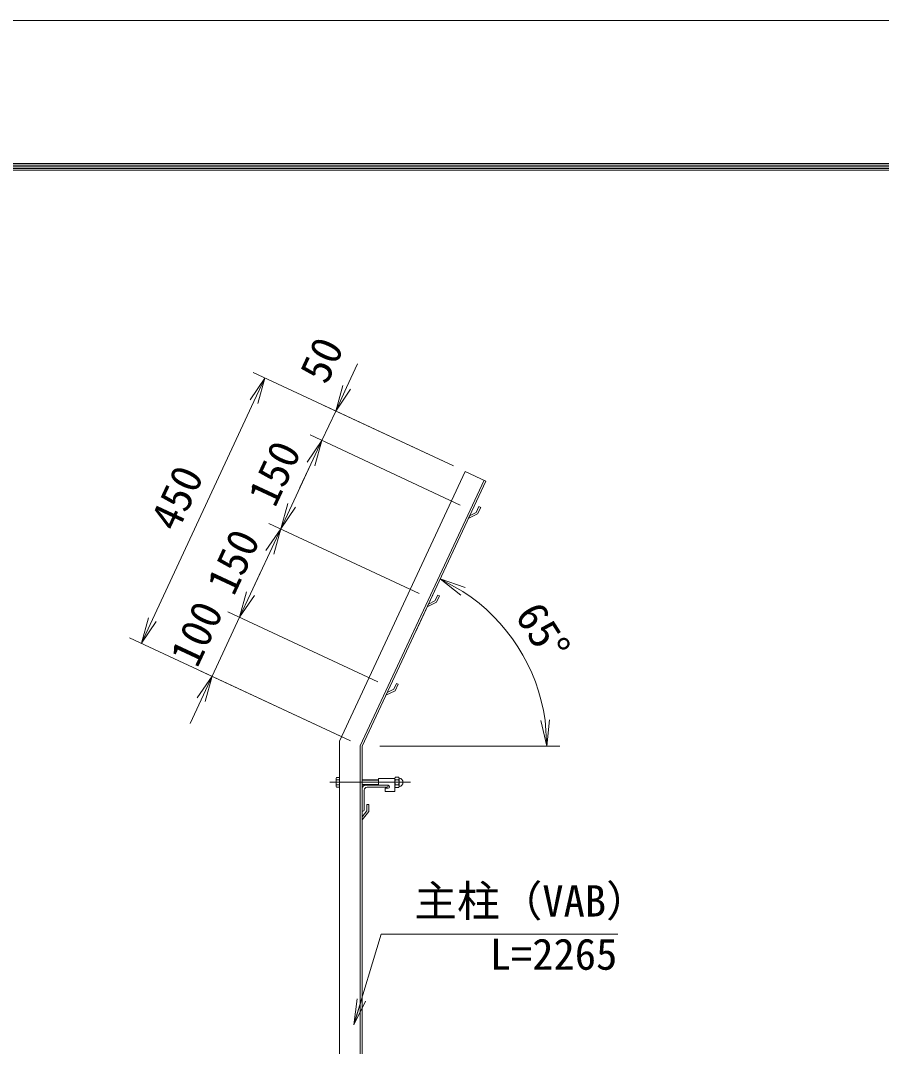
# Model space of a CAD drawing. Units: millimetres, scale not verified. Extents: x -4200 to 4200, y -2970 to 2970.
# Drawn here: x -298 to 1027, y 1392 to 2970 of the extents above; entities that cross this region are included whole.
import ezdxf
from ezdxf.enums import TextEntityAlignment as Align

# ---------------------------------------------------------------- set-up
doc = ezdxf.new("R2010")
doc.units = ezdxf.units.MM
doc.header["$LTSCALE"] = 20
doc.linetypes.add('USER1', pattern=[50.8, 31.75, -6.35, 6.35, -6.35])
for name, color, linetype, lineweight in [('0-0_D-STR1', 1, 'Continuous', 18), ('0-1_D-BMK', 2, 'USER1', 13), ('0-2_D-STR-DIM', 7, 'Continuous', 9), ('0-3_D-STR3', 3, 'Continuous', 13), ('0-7_D-STR-TXT', 7, 'Continuous', 9), ('0-8_0', 7, 'Continuous', 9), ('0-B_D-TTL', 7, 'Continuous', 9)]:
    doc.layers.add(name, color=color, linetype=linetype, lineweight=lineweight)
doc.styles.add('ＭＳ ゴシック', font='')
doc.styles.get('ＭＳ ゴシック').set_extended_font_data('MS Gothic')

# ---------------------------------------------------------------- blocks, each defined once
blk = doc.blocks.new('_Open')
at = {"layer": '0-8_0'}
blk.add_line((-20, 3.33), (0, 0), dxfattribs=at)
blk.add_lwpolyline([(-20, -3.33), (0, 0), (-20, 0)], dxfattribs=at)

msp = doc.modelspace()

# ---------------------------------------------------------------- linework, layer by layer
at = {"layer": '0-0_D-STR1'}
for p, q in [((192.82, 1861.68), (386.28, 2276.55)), ((386.28, 2276.55), (418, 2261.76)), ((415.28, 2263.02), (224.82, 1854.58)), ((418, 2261.76), (227.82, 1853.92)), ((405.46, 2211.2), (391.11, 2204.09)), ((407.39, 2222.43), (403.21, 2213.48)), ((410.11, 2221.17), (405.46, 2211.2)), ((407.39, 2222.43), (410.11, 2221.17)), ((346.71, 2085.22), (342.06, 2075.25)), ((343.99, 2086.49), (346.71, 2085.22)), ((342.06, 2075.25), (327.72, 2068.15)), ((329.65, 2072.29), (327.72, 2068.15)), ((276.43, 1941.59), (266.26, 1936.35)), ((280.6, 1950.54), (276.43, 1941.59)), ((283.32, 1949.27), (278.67, 1939.31)), ((280.6, 1950.54), (283.32, 1949.27)), ((278.67, 1939.31), (264.33, 1932.2)), ((266.26, 1936.35), (264.33, 1932.2)), ((192.82, 38.92), (192.82, 1861.68)), ((224.82, 38.92), (224.82, 1854.58)), ((227.82, 38.92), (227.82, 1853.92)), ((227.82, 1788.92), (227.82, 1753.92)), ((230.82, 1786.42), (230.82, 1755.92)), ((267.82, 1793.92), (232.82, 1793.92)), ((265.82, 1790.92), (235.32, 1790.92)), ((267.82, 1792.92), (267.82, 1793.92)), ((234.82, 1754.42), (227.82, 1745.37)), ((228.82, 1753.92), (227.82, 1753.92)), ((237.82, 1753.3), (227.82, 1740.8)), ((234.82, 1764.3), (237.82, 1764.3)), ((234.82, 1764.3), (234.82, 1754.42)), ((237.82, 1764.3), (237.82, 1753.3)), ((227.82, 1745.37), (227.82, 1740.8))]:
    msp.add_line(p, q, dxfattribs=at)
for points in [[(403.21, 2213.48), (393.04, 2208.24), (391.11, 2204.09)], [(343.99, 2086.49), (339.82, 2077.54), (329.65, 2072.29)]]:
    msp.add_lwpolyline(points, dxfattribs=at)
for centre, radius, start, end in [((232.82, 1788.92), 5, 90, 180), ((235.32, 1786.42), 4.5, 90, 180), ((265.82, 1792.92), 2, 270, 0), ((228.82, 1755.92), 2, 270, 0)]:
    msp.add_arc(centre, radius, start, end, dxfattribs=at)
at = {"layer": '0-1_D-BMK'}
msp.add_line((302.05, 1798.42), (177.82, 1798.42), dxfattribs=at)
at = {"layer": '0-2_D-STR-DIM'}
for p, q in [((203.91, 2405.72), (220.82, 2441.97)), ((368.15, 2285), (60.13, 2428.63)), ((61.35, 2383.93), (-95.02, 2048.6)), ((187.01, 2369.47), (165.88, 2324.15)), ((368.15, 2285), (168.88, 2377.92)), ((378.74, 2224.89), (147.75, 2332.6)), ((378.74, 2224.89), (147.75, 2332.6)), ((148.97, 2287.9), (119.39, 2224.46)), ((148.97, 2287.9), (132.07, 2251.65)), ((315.35, 2088.95), (84.36, 2196.66)), ((315.35, 2088.95), (84.36, 2196.66)), ((85.58, 2151.95), (56, 2088.51)), ((56, 2088.51), (72.9, 2124.76)), ((309.73, 2029.58), (356.37, 2129.59)), ((39.09, 2052.26), (-3.17, 1961.63)), ((251.96, 1953), (20.97, 2060.71)), ((251.96, 1953), (20.97, 2060.71)), ((209.69, 1862.37), (-130.05, 2020.8)), ((209.69, 1862.37), (-21.3, 1970.08)), ((-20.07, 1925.38), (-36.98, 1889.12)), ((255.14, 1853.92), (531.99, 1853.92))]:
    msp.add_line(p, q, dxfattribs=at)
msp.add_arc((227.82, 1853.92), 284.17, 8.07163, 56.92837, dxfattribs=at)
at = {"layer": '0-3_D-STR3'}
for p, q in [((187.52, 1804.72), (188.22, 1805.92)), ((187.52, 1804.72), (187.52, 1792.12)), ((192.82, 1805.92), (188.22, 1805.92)), ((192.82, 1802.17), (188.22, 1802.17)), ((192.82, 1805.92), (192.82, 1790.91)), ((227.82, 1802.42), (253.07, 1802.42)), ((227.82, 1801.67), (253.07, 1801.67)), ((253.07, 1804.42), (253.07, 1793.92)), ((278.07, 1804.42), (253.07, 1804.42)), ((278.07, 1804.65), (278.07, 1792.31)), ((278.07, 1804.65), (278.07, 1792.31)), ((278.07, 1804.42), (278.07, 1784.42)), ((279.07, 1806.52), (283.57, 1806.52)), ((283.57, 1802.47), (279.07, 1802.47)), ((284.57, 1804.65), (284.57, 1792.31)), ((284.57, 1804.65), (284.57, 1792.31)), ((187.52, 1792.12), (188.22, 1790.91)), ((192.82, 1794.66), (188.22, 1794.66)), ((192.82, 1790.91), (188.22, 1790.91)), ((227.82, 1795.17), (253.07, 1795.17)), ((227.82, 1794.42), (253.07, 1794.42)), ((267.82, 1793.92), (253.07, 1793.92)), ((263.07, 1789.42), (263.07, 1784.42)), ((267.82, 1789.42), (263.07, 1789.42)), ((278.07, 1784.42), (263.07, 1784.42)), ((283.57, 1794.37), (279.07, 1794.37)), ((279.07, 1790.32), (283.57, 1790.32))]:
    msp.add_line(p, q, dxfattribs=at)
for centre, radius, start, end in [((190.96, 1804.05), 3.32, 145.61585, 214.38415), ((200.06, 1798.42), 12.42, 162.4121, 197.5879), ((280.61, 1804.49), 2.54, 127.21089, 232.78911), ((286.77, 1798.42), 8.7, 152.26063, 207.73937), ((282.03, 1804.49), 2.54, 307.21089, 52.78911), ((275.87, 1798.42), 8.7, 332.26063, 27.73937), ((284.94, 1805.36), 0.5, 189.83916, 262.83194), ((284.07, 1798.42), 6.5, 277.16806, 82.83194), ((190.96, 1792.79), 3.32, 145.61585, 214.38415), ((267.82, 1791.67), 2.25, 270, 90), ((280.62, 1792.34), 2.55, 127.42505, 232.57495), ((282.02, 1792.34), 2.55, 307.42505, 52.57495), ((284.94, 1791.47), 0.5, 97.16806, 163.42019)]:
    msp.add_arc(centre, radius, start, end, dxfattribs=at)
at = {"layer": '0-7_D-STR-TXT'}
msp.add_lwpolyline([(621.1, 1565.03), (257.24, 1565.03), (215.54, 1427.37)], dxfattribs=at)
at = {"layer": '0-B_D-TTL', "color": 2, "lineweight": 18}
msp.add_lwpolyline([(-4200, 2970), (4200, 2970), (4200, -2970), (-4200, -2970)], close=True, dxfattribs=at)
at = {"layer": '0-B_D-TTL'}
for points in [[(-3930, 2750), (3930, 2750), (3930, -2750), (-3930, -2750)], [(-3927.5, 2747.5), (3927.5, 2747.5), (3927.5, -2747.5), (-3927.5, -2747.5)], [(-3925, 2745), (3925, 2745), (3925, -2745), (-3925, -2745)], [(-3922.5, 2742.5), (3922.5, 2742.5), (3922.5, -2742.5), (-3922.5, -2742.5)], [(-3920, 2740), (3920, 2740), (3920, -2740), (-3920, -2740)]]:
    msp.add_lwpolyline(points, close=True, dxfattribs=at)

# ---------------------------------------------------------------- block references
at = {"layer": '0-2_D-STR-DIM', "xscale": 2, "yscale": 2}
for p, rotation in [((78.25, 2420.18), 65), ((187.01, 2369.47), 245), ((165.88, 2324.15), 65), ((165.88, 2324.15), 65), ((102.49, 2188.21), 245), ((102.49, 2188.21), 65), ((347.92, 2111.46), 150.96418), ((39.09, 2052.26), 245), ((39.09, 2052.26), 245), ((-111.93, 2012.34), 245), ((-3.17, 1961.63), 65), ((511.99, 1853.92), 274.03582)]:
    msp.add_blockref('_Open', p, dxfattribs=dict(at, rotation=rotation))
at = {"layer": '0-7_D-STR-TXT', "xscale": 2, "yscale": 2, "rotation": 253.14944}
msp.add_blockref('_Open', (214.96, 1425.46), dxfattribs=at)

# ---------------------------------------------------------------- texts
at = {"layer": '0-2_D-STR-DIM', "style": 'ＭＳ ゴシック'}
for s, rotation, p in [('50', 65, (186.15, 2402.32)), ('150', 65, (106.66, 2213.13)), ('450', 65, (-43.45, 2175.16)), ('150', 65, (43.27, 2077.18)), ('100', 65, (-13.04, 1966.57)), ('65°', 302.5, (449.51, 2047.38))]:
    msp.add_text(s, height=48.09, rotation=rotation, dxfattribs=at).set_placement(p, align=Align.BOTTOM_LEFT)
at = {"layer": '0-7_D-STR-TXT', "style": 'ＭＳ ゴシック'}
for s, p in [('主柱（VAB）', (308.16, 1577.62)), ('L=2265', (424.03, 1495.7))]:
    msp.add_text(s, height=48.09, dxfattribs=at).set_placement(p, align=Align.BOTTOM_LEFT)

doc.saveas('drawing.dxf')
